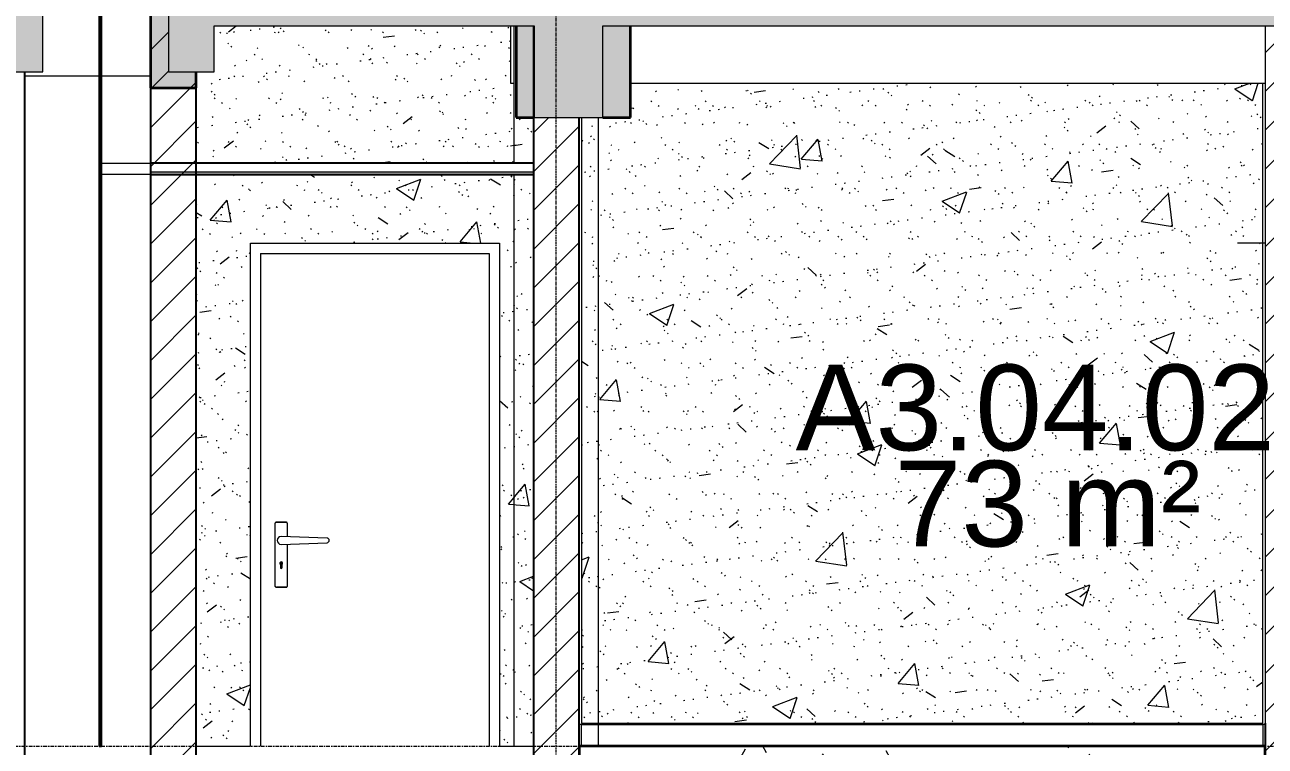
# Model space of a CAD drawing. Header units: millimetres. Extents: x 3451 to 201731, y -8641 to 35300.
# Drawn here: x 128366 to 133792, y 12400 to 15555 of the extents above; entities that cross this region are included whole.
import ezdxf

# ---------------------------------------------------------------- set-up
doc = ezdxf.new("R2010")
doc.units = ezdxf.units.MM
doc.linetypes.add('Centre', pattern=[31.75, 6.35, -4.7625, 15.875, -4.7625])
doc.linetypes.add('Grid Line', pattern=[22.225, 12.7, -3.175, 3.175, -3.175])
for name, color, linetype, lineweight in [('0-2', 50, 'Continuous', 5), ('A-AREA-IDEN', 2, 'Continuous', 9), ('A-CLNG', 13, 'Continuous', 9), ('A-CLNG-1', 13, 'Continuous', 25), ('A-CLNG-PATT-1', 13, 'Continuous', 9), ('A-DETL-GENF-1', 7, 'Continuous', 9), ('A-DETL-THIN', 151, 'Continuous', 9), ('A-DOOR', 31, 'Continuous', 9), ('A-DOOR-2', 50, 'Continuous', 18), ('A-DOOR-FRAM', 31, 'Continuous', 9), ('A-FLOR-1', 10, 'Continuous', 35), ('A-FLOR-HRAL', 11, 'Continuous', 9), ('A-FLOR-HRAL-1', 253, 'Continuous', 9), ('A-FLOR-HRAL-2', 53, 'Continuous', 18), ('A-FLOR-LEVL-2', 51, 'Centre', 9), ('A-FLOR-PATT-4', 67, 'Continuous', 9), ('A-WALL-1', 113, 'Continuous', 25), ('A-WALL-2', 250, 'Continuous', 25), ('A-WALL-3', 7, 'Continuous', 9), ('A-WALL-PATT-2', 9, 'Continuous', 9), ('A-WALL-PATT-4', 111, 'Continuous', 9), ('I-WALL', 2, 'Continuous', 9), ('I-WALL-1', 7, 'Continuous', 9), ('I-WALL-2', 2, 'Continuous', 25), ('S-BEAM-1', 12, 'Continuous', 5), ('S-BEAM-2', 10, 'Continuous', 35), ('S-BEAM-3', 7, 'Continuous', 9), ('S-COLS-1', 7, 'Continuous', 9), ('S-GRID-1', 1, 'Grid Line', 9)]:
    doc.layers.add(name, color=color, linetype=linetype, lineweight=lineweight)
doc.styles.add('Arial_1', font='arial.ttf', dxfattribs={"height": 375})
pattern_1 = [(50, (-51987.05, 14125), (1093.104, -95.634), [114.3, -1257.3]), (355, (-51987, 14125), (-211.46, 1146.34), [91.44, -1005.84]), (100.451, (-51896, 14117), (881.656, 1050.7), [97.14, -1068.54]), (46.184, (-51987, 14429.8), (1626.47, -252.26), [171.45, -1885.95]), (96.636, (-51851.5, 14408.8), (1424.42, 1484.57), [145.71, -1602.81]), (351.184, (-51987, 14429.8), (1424.43, 1484.55), [137.16, -1508.76]), (21, (-51834.65, 14353.6), (909.686, -613.59), [114.3, -1257.3]), (326, (-51834.7, 14353.6), (370.81, 1105.13), [91.44, -1005.84]), (71.451, (-51758.8, 14302.5), (1280.503, 491.53), [97.14, -1068.54]), (37.5, (-51987.05, 14125), (18.531, 507.33), [50.292, -943.356, 50.292, -970.788, -1009.65]), (37.5, (-51987.05, 14125), (18.531, 507.33), [-2014.728, 50.292, -959.358]), (7.5, (-51987.05, 14125), (400.918, 601.084), [50.292, -531.876, 50.292, -920.496, -384.81]), (7.5, (-51987.05, 14125), (400.918, 601.084), [-1552.956, 50.292, -334.518]), (327.5, (-52326.9, 14125), (813.545, -34.374), [50.292, -330.708, 50.292, -1138.428, -1577.34]), (327.5, (-52326.9, 14125), (813.545, -34.374), [-1569.72, 50.29, -1527.05]), (317.5, (-52479.3, 14125), (888.775, 152.56), [50.292, -445.008, 50.292, -739.14, -1120.14]), (317.5, (-52479.3, 14125), (888.775, 152.56), [-1284.73, 50.29, -1069.85])]
pattern_2 = [(37.5, (-51987.05, 14125), (-4.7995, 146.8239), [5.029, -110.795, 5.029, -124.511, -123.825]), (37.5, (-51987.05, 14125), (-4.7995, 146.8239), [-245.364, 5.029, -118.796]), (7.5, (-51987.05, 14125), (134.8574, 215.0472), [5.029, -57.455, 5.029, -99.365, -40.005]), (7.5, (-51987.05, 14125), (134.8574, 215.0472), [-166.878, 5.029, -34.976]), (327.5, (-52080.78, 14125), (237.2978, 0.4316), [5.029, -33.071, 5.029, -132.131, -179.07]), (327.5, (-52080.78, 14125), (237.2978, 0.4316), [-175.26, 5.029, -174.041]), (317.5, (-52080.78, 14125), (229.067, 66.8792), [5.029, -14.021, 5.029, -84.887, -102.87]), (317.5, (-52080.78, 14125), (229.067, 66.8792), [-108.966, 5.029, -97.841])]
pattern_3 = [(45, (148640.78, 14125), (-84.8528, 84.8528), [])]
pattern_4 = [(50, (148640.8, 14125), (1093.104, -95.634), [114.3, -1257.3]), (355, (148640.8, 14125), (-211.46, 1146.34), [91.44, -1005.84]), (100.451, (148731.9, 14117), (881.656, 1050.7), [97.14, -1068.54]), (46.184, (148640.8, 14429.8), (1626.475, -252.26), [171.45, -1885.95]), (96.636, (148776.3, 14408.8), (1424.42, 1484.57), [145.71, -1602.81]), (351.184, (148640.8, 14429.8), (1424.43, 1484.55), [137.16, -1508.76]), (21, (148793.2, 14353.6), (909.686, -613.59), [114.3, -1257.3]), (326, (148793.2, 14353.6), (370.81, 1105.13), [91.44, -1005.84]), (71.451, (148869, 14302.5), (1280.503, 491.53), [97.14, -1068.54]), (37.5, (148640.8, 14125), (18.531, 507.33), [50.292, -943.356, 50.292, -970.788, -1009.65]), (37.5, (148640.8, 14125), (18.531, 507.33), [-2014.728, 50.292, -959.358]), (7.5, (148640.8, 14125), (400.918, 601.084), [50.292, -531.876, 50.292, -920.496, -384.81]), (7.5, (148640.8, 14125), (400.918, 601.084), [-1552.956, 50.292, -334.518]), (327.5, (148300.93, 14125), (813.545, -34.374), [50.292, -330.708, 50.292, -1138.428, -1577.34]), (327.5, (148300.93, 14125), (813.545, -34.374), [-1569.72, 50.292, -1527.048]), (317.5, (148148.5, 14125), (888.775, 152.56), [50.292, -445.008, 50.292, -739.14, -1120.14]), (317.5, (148148.5, 14125), (888.775, 152.56), [-1284.73, 50.29, -1069.85])]
pattern_5 = [(37.5, (148640.78, 14125), (-4.7995, 146.8239), [5.029, -110.795, 5.029, -124.511, -123.825]), (37.5, (148640.78, 14125), (-4.7995, 146.8239), [-245.364, 5.029, -118.796]), (7.5, (148640.78, 14125), (134.8574, 215.0472), [5.029, -57.455, 5.029, -99.365, -40.005]), (7.5, (148640.78, 14125), (134.8574, 215.0472), [-166.878, 5.029, -34.976]), (327.5, (148547.06, 14125), (237.29776, 0.4316), [5.029, -33.071, 5.029, -132.131, -179.07]), (327.5, (148547.06, 14125), (237.29776, 0.4316), [-175.26, 5.029, -174.041]), (317.5, (148547.06, 14125), (229.067, 66.8792), [5.029, -14.021, 5.029, -84.887, -102.87]), (317.5, (148547.06, 14125), (229.067, 66.8792), [-108.966, 5.029, -97.841])]

# ---------------------------------------------------------------- blocks, each defined once
blk = doc.blocks.new('NCV_TKTC_KET CAU_rvt-2-TKCS_MẶT CẮT D')
at = {"layer": 'S-BEAM-1'}
blk.add_hatch(color=256, dxfattribs=at).paths.add_polyline_path([(-71531.7, 15280), (-71511.9, 15280), (-71511.9, 15350), (-71633.3, 15350), (-71633.3, 15730), (-71711.9, 15730), (-71711.9, 15280), (-71633.3, 15280)])
h = blk.add_hatch(color=256, dxfattribs=at)
h.paths.add_polyline_path([(-70111.9, 15150), (-70033.1, 15150), (-70033.1, 15550), (-70111.9, 15550), (-70111.9, 15391.9)])
h.paths.add_polyline_path([(-69733.1, 15150), (-69611.9, 15150), (-69611.9, 15550), (-69733.1, 15550), (-69733.1, 15391.9)])
at = {"layer": 'S-BEAM-2'}
for p, q in [((-71711.9, 15730), (-71711.9, 15280)), ((-70111.9, 15550), (-70111.9, 15150)), ((-69611.9, 15150), (-69611.9, 15550)), ((-71511.9, 15280), (-71511.9, 15350)), ((-71711.9, 15280), (-71511.9, 15280)), ((-70111.9, 15150), (-70033.1, 15150)), ((-69733.1, 15150), (-69611.9, 15150))]:
    blk.add_line(p, q, dxfattribs=at)
at = {"layer": 'S-BEAM-3'}
for p, q in [((-70136.9, 15550), (-70136.9, 15300)), ((-71936.9, 15330), (-72261.9, 15330)), ((-71711.9, 15330), (-71926.9, 15330)), ((-70136.9, 15300), (-70121.9, 15300)), ((-69611.9, 15300), (-66836.9, 15300))]:
    blk.add_line(p, q, dxfattribs=at)
at = {"layer": 'S-COLS-1'}
blk.add_line((-69761.9, 12495), (-69761.9, 12500), dxfattribs=at)
blk = doc.blocks.new('DOOR_CW_01 CANH MO-PANEL KINH - DIG_02-800x2200-CỬA NHÔM KÍNH-400864-TKCS_MẶT CẮT D')
at = {"layer": 'A-DOOR-2'}
blk.add_line((-37936.9, 7800), (-38056.9, 7800), dxfattribs=at)
blk = doc.blocks.new('Railing - Railing-916014-TKCS_MẶT CẮT D')
at = {"layer": 'A-FLOR-HRAL-1'}
for p, q in [((-69826.9, 5695), (-69751.9, 5695)), ((-69751.9, 5600), (-69751.9, 5695)), ((-69751.9, 5695), (-66846.9, 5695)), ((-66836.9, 5695), (-66846.9, 5695)), ((-66846.9, 5695), (-66846.9, 5600))]:
    blk.add_line(p, q, dxfattribs=at)
at = {"layer": 'A-FLOR-HRAL-2'}
for p, q in [((-69826.9, 5695), (-69836.9, 5695)), ((-69836.9, 5695), (-69836.9, 5600)), ((-69826.9, 5600), (-69826.9, 5695)), ((-69836.9, 5600), (-69826.9, 5600))]:
    blk.add_line(p, q, dxfattribs=at)
blk = doc.blocks.new('NCV_TKTC_TANG 3 - 4_rvt-3-TKCS_MẶT CẮT D')
at = {"layer": 'A-FLOR-PATT-4'}
h = blk.add_hatch(dxfattribs=at)
h.set_pattern_fill('FP_33', color=256, style=0, pattern_type=2)
h.set_pattern_definition([(0, (-51987.05, 14125), (609.6, 152.4), [50.292, -406.908, 50.292, -406.908, -2438.4]), (0, (-51987.05, 14125), (609.6, 152.4), [-914.4, 50.292, -864.108, 50.292, -406.908, -1066.8]), (0, (-51987.05, 14125), (609.6, 152.4), [-2286, 50.292, -254.508, 50.292, -711.708]), (120, (-51758.45, 14201.2), (-436.7823, 451.7291), [50.292, -406.908, 50.292, -2845.308]), (120, (-51758.45, 14201.2), (-436.7823, 451.7291), [-507.492, -406.908, 50.292, -864.108, -1524]), (120, (-51758.45, 14201.2), (-436.7823, 451.7291), [-1828.8, 50.292, -406.908, 50.292, -1016.508]), (120, (-51758.45, 14201.2), (-436.7823, 451.7291), [-2336.292, -254.508, 50.292, -711.708]), (240, (-51682.25, 14506), (-172.8177, -604.1291), [50.292, -406.908, 50.292, -406.908, -2438.4]), (240, (-51682.25, 14506), (-172.8177, -604.1291), [-914.4, 50.292, -864.108, 50.292, -406.908, -1066.8]), (240, (-51682.25, 14506), (-172.8177, -604.1291), [-2286, 50.292, -254.508, 50.292, -711.708])])
h.paths.add_polyline_path([(-69836.9, 12350), (-66836.9, 12350), (-66836.9, 12400), (-69836.9, 12400)])
at = {"layer": 'A-WALL-PATT-2'}
h = blk.add_hatch(dxfattribs=at)
h.set_pattern_fill('FP_32', color=256, style=0, pattern_type=2)
h.set_pattern_definition([(45, (-51987.05, 14125), (-84.8528, 84.8528), [])])
h.paths.add_polyline_path([(-66736.9, 12350), (-66736.9, 15550), (-66836.9, 15550), (-66836.9, 12350)])
h = blk.add_hatch(dxfattribs=at)
h.set_pattern_fill('FP_35', color=256, style=0, pattern_type=2)
h.set_pattern_definition(pattern_1)
h.paths.add_polyline_path([(-69572.5, 12500), (-66846.9, 12500), (-66846.9, 15300), (-69611.9, 15300), (-69611.9, 15150), (-69751.9, 15150), (-69751.9, 12500)])
h = blk.add_hatch(dxfattribs=at)
h.set_pattern_fill('FP_36', color=256, style=0, pattern_type=2)
h.set_pattern_definition(pattern_2)
h.paths.add_polyline_path([(-69572.5, 12500), (-66846.9, 12500), (-66846.9, 15300), (-69611.9, 15300), (-69611.9, 15150), (-69751.9, 15150), (-69751.9, 12500)])
h = blk.add_hatch(dxfattribs=at)
h.set_pattern_fill('FP_35', color=256, style=0, pattern_type=2)
h.set_pattern_definition(pattern_1)
h.paths.add_polyline_path([(-69751.9, 12500), (-69751.9, 15150), (-69826.9, 15150), (-69826.9, 12500)])
h = blk.add_hatch(dxfattribs=at)
h.set_pattern_fill('FP_36', color=256, style=0, pattern_type=2)
h.set_pattern_definition(pattern_2)
h.paths.add_polyline_path([(-69751.9, 12500), (-69751.9, 15150), (-69826.9, 15150), (-69826.9, 12500)])
at = {"layer": 'A-FLOR-1'}
for p, q in [((-66836.9, 12400), (-69836.9, 12400)), ((-69836.9, 12400), (-69836.9, 12350)), ((-66836.9, 12350), (-66836.9, 12400))]:
    blk.add_line(p, q, dxfattribs=at)
at = {"layer": 'A-WALL-2'}
blk.add_line((-66836.9, 12500), (-66836.9, 12350), dxfattribs=at)
at = {"layer": 'A-WALL-3'}
blk.add_line((-66836.9, 15550), (-66836.9, 12500), dxfattribs=at)
at = {"layer": 'I-WALL-1'}
for p, q in [((-66846.9, 12500), (-66846.9, 15300)), ((-69826.9, 15150), (-69826.9, 12500)), ((-69751.9, 12500), (-69751.9, 15150)), ((-69826.9, 12500), (-69751.9, 12500)), ((-69751.9, 12500), (-66846.9, 12500))]:
    blk.add_line(p, q, dxfattribs=at)
at = {"layer": 'A-DOOR'}
blk.add_blockref('DOOR_CW_01 CANH MO-PANEL KINH - DIG_02-800x2200-CỬA NHÔM KÍNH-400864-TKCS_MẶT CẮT D', (-28900, 6800), dxfattribs=at)
at = {"layer": 'A-FLOR-HRAL'}
blk.add_blockref('Railing - Railing-916014-TKCS_MẶT CẮT D', (0, 6800), dxfattribs=at)
blk = doc.blocks.new('FD_05 - FD_05-1000x2200mm-V389-TKCS_MẶT CẮT D')
at = {"layer": 'A-DOOR'}
for p, q in [((-71167.8, 6572.5), (-71167.8, 6302.5)), ((-71120.3, 6580), (-71160.3, 6580)), ((-71160.3, 6580), (-71120.3, 6580)), ((-71112.8, 6516.5), (-71112.8, 6572.5)), ((-70939.9, 6510), (-71140.3, 6517.5)), ((-71140.3, 6482.5), (-70939.9, 6490)), ((-71112.8, 6302.5), (-71112.8, 6483.5)), ((-71141, 6397), (-71141, 6403)), ((-71139.6, 6403), (-71139.6, 6397)), ((-71143.8, 6395.1), (-71143.8, 6381.2)), ((-71136.8, 6381.2), (-71136.8, 6395.1)), ((-71160.3, 6295), (-71120.3, 6295)), ((-71120.3, 6295), (-71160.3, 6295))]:
    blk.add_line(p, q, dxfattribs=at)
at = {"layer": 'A-DOOR', "flags": 128}
for points in [[(-71160.3, 6580), (-71160.6, 6580), (-71160.9, 6580), (-71161.2, 6579.9), (-71161.5, 6579.9), (-71161.8, 6579.9), (-71162.1, 6579.8), (-71162.4, 6579.7), (-71162.7, 6579.6), (-71163, 6579.5), (-71163.2, 6579.4), (-71163.5, 6579.3), (-71163.8, 6579.2), (-71164, 6579), (-71164.3, 6578.9), (-71164.5, 6578.7), (-71164.8, 6578.5), (-71165, 6578.3), (-71165.3, 6578.1), (-71165.5, 6577.9), (-71165.7, 6577.7), (-71165.9, 6577.5), (-71166.1, 6577.3), (-71166.3, 6577), (-71166.5, 6576.8), (-71166.6, 6576.6), (-71166.8, 6576.3), (-71166.9, 6576), (-71167.1, 6575.8), (-71167.2, 6575.5), (-71167.3, 6575.2), (-71167.4, 6574.9), (-71167.5, 6574.7), (-71167.6, 6574.4), (-71167.6, 6574.1), (-71167.7, 6573.8), (-71167.7, 6573.5), (-71167.8, 6573.2), (-71167.8, 6572.9), (-71167.8, 6572.6), (-71167.8, 6572.5)], [(-71112.8, 6572.5), (-71112.8, 6572.8), (-71112.8, 6573.1), (-71112.9, 6573.4), (-71112.9, 6573.7), (-71113, 6574), (-71113, 6574.3), (-71113.1, 6574.6), (-71113.2, 6574.9), (-71113.3, 6575.1), (-71113.4, 6575.4), (-71113.5, 6575.7), (-71113.7, 6576), (-71113.8, 6576.2), (-71114, 6576.5), (-71114.1, 6576.7), (-71114.3, 6577), (-71114.5, 6577.2), (-71114.7, 6577.4), (-71114.9, 6577.7), (-71115.1, 6577.9), (-71115.3, 6578.1), (-71115.5, 6578.3), (-71115.8, 6578.5), (-71116, 6578.6), (-71116.3, 6578.8), (-71116.5, 6579), (-71116.8, 6579.1), (-71117, 6579.3), (-71117.3, 6579.4), (-71117.6, 6579.5), (-71117.9, 6579.6), (-71118.2, 6579.7), (-71118.4, 6579.8), (-71118.7, 6579.8), (-71119, 6579.9), (-71119.3, 6579.9), (-71119.6, 6580), (-71119.9, 6580), (-71120.2, 6580), (-71120.3, 6580)], [(-71167.8, 6302.5), (-71167.8, 6302.2), (-71167.8, 6301.9), (-71167.8, 6301.6), (-71167.7, 6301.3), (-71167.7, 6301), (-71167.6, 6300.7), (-71167.5, 6300.4), (-71167.4, 6300.1), (-71167.3, 6299.9), (-71167.2, 6299.6), (-71167.1, 6299.3), (-71167, 6299), (-71166.8, 6298.8), (-71166.7, 6298.5), (-71166.5, 6298.3), (-71166.3, 6298), (-71166.1, 6297.8), (-71165.9, 6297.6), (-71165.7, 6297.3), (-71165.5, 6297.1), (-71165.3, 6296.9), (-71165.1, 6296.7), (-71164.9, 6296.5), (-71164.6, 6296.4), (-71164.4, 6296.2), (-71164.1, 6296), (-71163.8, 6295.9), (-71163.6, 6295.7), (-71163.3, 6295.6), (-71163, 6295.5), (-71162.7, 6295.4), (-71162.5, 6295.3), (-71162.2, 6295.2), (-71161.9, 6295.2), (-71161.6, 6295.1), (-71161.3, 6295.1), (-71161, 6295), (-71160.7, 6295), (-71160.4, 6295), (-71160.3, 6295)], [(-71120.3, 6295), (-71120, 6295), (-71119.7, 6295), (-71119.4, 6295.1), (-71119.1, 6295.1), (-71118.8, 6295.1), (-71118.5, 6295.2), (-71118.3, 6295.3), (-71118, 6295.4), (-71117.7, 6295.5), (-71117.4, 6295.6), (-71117.1, 6295.7), (-71116.9, 6295.8), (-71116.6, 6296), (-71116.3, 6296.1), (-71116.1, 6296.3), (-71115.8, 6296.5), (-71115.6, 6296.7), (-71115.4, 6296.9), (-71115.1, 6297.1), (-71114.9, 6297.3), (-71114.7, 6297.5), (-71114.5, 6297.7), (-71114.3, 6298), (-71114.2, 6298.2), (-71114, 6298.5), (-71113.8, 6298.7), (-71113.7, 6299), (-71113.6, 6299.2), (-71113.4, 6299.5), (-71113.3, 6299.8), (-71113.2, 6300.1), (-71113.1, 6300.4), (-71113, 6300.7), (-71113, 6300.9), (-71112.9, 6301.2), (-71112.9, 6301.5), (-71112.8, 6301.8), (-71112.8, 6302.1), (-71112.8, 6302.4), (-71112.8, 6302.5)]]:
    blk.add_lwpolyline(points, dxfattribs=at)
at = {"layer": 'A-DOOR'}
for centre, radius, start, end in [((-71160.3, 6572.5), 7.5, 150, 180), ((-71160.3, 6572.5), 7.5, 90, 120), ((-71120.3, 6572.5), 7.5, 60, 90), ((-71120.3, 6572.5), 7.5, 0, 30), ((-71140.3, 6500), 17.5, 90, 180), ((-71140.3, 6500), 17.5, 180, 270), ((-70940.3, 6500), 10, 0, 87.8544), ((-70940.3, 6500), 10, 272.1456, 0), ((-71140.3, 6400), 6, 305.6853, 234.3147), ((-71140.3, 6403), 0.7, 0, 180), ((-71140.3, 6403), 0.7, 0, 180), ((-71140.3, 6381.2), 3.5, 180, 0), ((-71140.3, 6397), 0.7, 180, 0), ((-71140.3, 6397), 0.7, 180, 0), ((-71160.3, 6302.5), 7.5, 180, 210), ((-71160.3, 6302.5), 7.5, 240, 270), ((-71120.3, 6302.5), 7.52, 270, 300), ((-71120.3, 6302.5), 7.52, 330, 0)]:
    blk.add_arc(centre, radius, start, end, dxfattribs=at)
at = {"layer": 'A-DOOR-FRAM'}
for p, q in [((-71230.3, 7755), (-71230.3, 5600)), ((-71230.3, 7755), (-70230.3, 7755)), ((-70230.3, 7755), (-70230.3, 5600))]:
    blk.add_line(p, q, dxfattribs=at)

msp = doc.modelspace()

# ---------------------------------------------------------------- hatches: boundary and pattern name
at = {"layer": 'A-CLNG-PATT-1'}
h = msp.add_hatch(dxfattribs=at)
h.set_pattern_fill('FP_41', color=256, style=0, pattern_type=2)
h.set_pattern_definition([(0, (148640.78, 14125), (1219.2, 304.8), [50.292, -864.108, 50.292, -864.108, -4876.8]), (0, (148640.78, 14125), (1219.2, 304.8), [-1828.8, 50.292, -1778.508, 50.292, -864.108, -2133.6]), (0, (148640.78, 14125), (1219.2, 304.8), [-4572, 50.292, -559.308, 50.292, -1473.708]), (120, (149097.98, 14277.4), (-873.5645, 903.458), [50.292, -864.108, 50.292, -5740.908]), (120, (149097.98, 14277.4), (-873.5645, 903.458), [-964.692, -864.108, 50.292, -1778.508, -3048]), (120, (149097.98, 14277.4), (-873.5645, 903.458), [-3657.6, 50.292, -864.108, 50.292, -2083.308]), (120, (149097.98, 14277.4), (-873.5645, 903.458), [-4622.292, -559.308, 50.292, -1473.708]), (240, (149250.38, 14887), (-345.6355, -1208.258), [50.292, -864.108, 50.292, -5740.908]), (240, (149250.38, 14887), (-345.6355, -1208.258), [-964.692, -864.108, 50.292, -1778.508, -3048]), (240, (149250.38, 14887), (-345.6355, -1208.258), [-3657.6, 50.292, -864.108, 50.292, -2083.308]), (240, (149250.38, 14887), (-345.6355, -1208.258), [-4622.292, -559.308, 50.292, -1473.708])])
h.paths.add_polyline_path([(166974.2, 14900), (167090.9, 14900), (167090.9, 14910), (165090.5, 14910), (165090.5, 14900), (165668.1, 14900)])
h.paths.add_polyline_path([(129096.1, 14900), (130592.5, 14900), (130592.5, 14910), (128915.9, 14910), (128915.9, 14900)])
h.paths.add_polyline_path([(151465.9, 14900), (154890.5, 14900), (154890.5, 14910), (151465.9, 14910)])
at = {"layer": 'A-DETL-GENF-1'}
h = msp.add_hatch(color=256, dxfattribs=at)
h.paths.add_polyline_path([(160692.2, 15150), (160692.2, 15550), (167092.5, 15550), (167092.5, 15300), (167692.5, 15300), (167692.5, 15550), (171492.9, 15550), (171492.9, 15350), (171692.9, 15350), (171692.9, 15550), (175790.9, 15550), (175790.9, 15150), (176090.9, 15150), (176090.9, 15750), (151265.9, 15750), (151265.9, 15350), (151467.6, 15350), (151467.6, 15550), (154892.5, 15550), (154892.5, 15350), (155092.5, 15350), (155092.5, 15550), (156090.8, 15550), (156090.8, 15150), (156392.5, 15150), (156392.5, 15550), (160390.5, 15550), (160390.5, 15150), (160443.5, 15150)])
h.paths.add_polyline_path([(122694.6, 15150), (122694.6, 15750), (122392.5, 15750), (122392.5, 15150)])
h.paths.add_polyline_path([(130594.7, 15150), (130894.7, 15150), (130894.7, 15550), (135595.5, 15550), (135595.5, 15350), (135794.6, 15350), (135794.6, 15550), (138744.6, 15550), (138744.6, 15150), (139044.6, 15150), (139044.6, 15550), (143794.6, 15550), (143794.6, 15350), (143994.6, 15350), (143994.6, 15550), (146969.9, 15550), (146969.9, 15150), (147269.9, 15150), (147269.9, 15550), (148965.9, 15550), (148965.9, 15350), (149165.9, 15351.3), (149165.9, 15750), (128994.6, 15750), (128994.6, 15350), (129194.6, 15350), (129194.6, 15550), (130594.7, 15550), (130594.7, 15391.9)])
h.paths.add_polyline_path([(128444.5, 15350), (128443, 15750), (126628.8, 15750), (126628.8, 15350), (126828.8, 15350), (126828.8, 15550), (128244.5, 15550), (128244.5, 15350)])
at = {"layer": 'A-WALL-PATT-4'}
h = msp.add_hatch(dxfattribs=at)
h.set_pattern_fill('FP_40', color=256, style=0, pattern_type=2)
h.set_pattern_definition([(45, (148640.78, 14125), (-79.5495, 79.5495), [])])
h.paths.add_polyline_path([(128700.9, 12400), (128700.9, 15800), (128690.9, 15800), (128690.9, 12400)])
h = msp.add_hatch(dxfattribs=at)
h.set_pattern_fill('FP_35', color=256, style=0, pattern_type=2)
h.set_pattern_definition(pattern_4)
h.paths.add_polyline_path([(129115.9, 12400), (129352.5, 12400), (129352.5, 14600), (130442.5, 14600), (130442.5, 12400), (130505.9, 12400), (130505.9, 14900), (129115.9, 14900), (129115.9, 12924.4)])
h.paths.add_polyline_path([(129749.2, 14950), (130505.9, 14950), (130505.9, 15300), (130490.9, 15300), (130490.9, 15550), (129194.6, 15550), (129194.6, 15350), (129115.9, 15350), (129115.9, 14950), (129710.8, 14950)])
h.paths.add_polyline_path([(128738.9, 15730), (128994.6, 15730), (128994.6, 15750), (128700.9, 15750), (128700.9, 15730)])
h.paths.add_polyline_path([(129115.9, 15780), (130505.9, 15780), (130505.9, 15800), (129115.9, 15800)])
h = msp.add_hatch(dxfattribs=at)
h.set_pattern_fill('FP_36', color=256, style=0, pattern_type=2)
h.set_pattern_definition(pattern_5)
h.paths.add_polyline_path([(129115.9, 12400), (129352.5, 12400), (129352.5, 14600), (130442.5, 14600), (130442.5, 12400), (130505.9, 12400), (130505.9, 14900), (129115.9, 14900), (129115.9, 12924.4)])
h.paths.add_polyline_path([(129749.2, 14950), (130505.9, 14950), (130505.9, 15300), (130490.9, 15300), (130490.9, 15550), (129194.6, 15550), (129194.6, 15350), (129115.9, 15350), (129115.9, 14950), (129710.8, 14950)])
h.paths.add_polyline_path([(128738.9, 15730), (128994.6, 15730), (128994.6, 15750), (128700.9, 15750), (128700.9, 15730)])
h.paths.add_polyline_path([(129115.9, 15780), (130505.9, 15780), (130505.9, 15800), (129115.9, 15800)])
h = msp.add_hatch(dxfattribs=at)
h.set_pattern_fill('FP_35', color=256, style=0, pattern_type=2)
h.set_pattern_definition(pattern_4)
h.paths.add_polyline_path([(130505.9, 12400), (130515.9, 12400), (130515.9, 14900), (130505.9, 14900), (130505.9, 12924.4)])
h.paths.add_polyline_path([(130505.9, 14950), (130515.9, 14950), (130515.9, 15550), (130505.9, 15550), (130505.9, 15150)])
h.paths.add_polyline_path([(130515.9, 15780), (130515.9, 15800), (130505.9, 15800), (130505.9, 15780)])
h = msp.add_hatch(dxfattribs=at)
h.set_pattern_fill('FP_36', color=256, style=0, pattern_type=2)
h.set_pattern_definition(pattern_5)
h.paths.add_polyline_path([(130505.9, 12400), (130515.9, 12400), (130515.9, 14900), (130505.9, 14900), (130505.9, 12924.4)])
h.paths.add_polyline_path([(130505.9, 14950), (130515.9, 14950), (130515.9, 15550), (130505.9, 15550), (130505.9, 15150)])
h.paths.add_polyline_path([(130515.9, 15780), (130515.9, 15800), (130505.9, 15800), (130505.9, 15780)])
h = msp.add_hatch(dxfattribs=at)
h.set_pattern_fill('FP_35', color=256, style=0, pattern_type=2)
h.set_pattern_definition(pattern_4)
h.paths.add_polyline_path([(130590.9, 12400), (130589.9, 14900), (130515.9, 14900), (130515.9, 12400), (130582.6, 12400)])
h.paths.add_polyline_path([(130515.9, 14950), (130590.9, 14950), (130590.7, 15150), (130515.9, 15150)])
h.paths.add_polyline_path([(130515.9, 15780), (130590.9, 15780), (130590.9, 15800), (130515.9, 15800)])
h = msp.add_hatch(dxfattribs=at)
h.set_pattern_fill('FP_36', color=256, style=0, pattern_type=2)
h.set_pattern_definition(pattern_5)
h.paths.add_polyline_path([(130590.9, 12400), (130589.9, 14900), (130515.9, 14900), (130515.9, 12400), (130582.6, 12400)])
h.paths.add_polyline_path([(130515.9, 14950), (130590.9, 14950), (130590.7, 15150), (130515.9, 15150)])
h.paths.add_polyline_path([(130515.9, 15780), (130590.9, 15780), (130590.9, 15800), (130515.9, 15800)])
h = msp.add_hatch(dxfattribs=at)
h.set_pattern_fill('FP_32', color=256, style=0, pattern_type=2)
h.set_pattern_definition(pattern_3)
h.paths.add_polyline_path([(129096.1, 12350), (129115.9, 12350), (129115.9, 15350), (128994.6, 15350), (128994.6, 15600), (128915.9, 15600), (128915.9, 12350), (128994.6, 12350)])
h = msp.add_hatch(dxfattribs=at)
h.set_pattern_fill('FP_32', color=256, style=0, pattern_type=2)
h.set_pattern_definition(pattern_3)
h.paths.add_polyline_path([(130728.8, 12350), (130790.9, 12350), (130790.9, 15150), (130594.7, 15150), (130594.7, 15550), (130590.9, 15550), (130590.9, 12350)])

# ---------------------------------------------------------------- linework, layer by layer
at = {"layer": 'A-CLNG'}
for p, q in [((128700.9, 14950), (128915.9, 14950)), ((128915.9, 14900), (128700.9, 14900)), ((130592.5, 14910), (128915.9, 14910))]:
    msp.add_line(p, q, dxfattribs=at)
at = {"layer": 'A-CLNG-1'}
for p, q in [((130592.5, 14950), (128915.9, 14950)), ((130592.5, 14900), (130592.5, 14950)), ((128915.9, 14900), (130592.5, 14900))]:
    msp.add_line(p, q, dxfattribs=at)
at = {"layer": 'A-DETL-THIN'}
for p, q in [((128444.5, 15350), (128444.5, 15750)), ((128994.6, 15750), (128994.6, 15350)), ((129194.6, 15350), (129194.6, 15550)), ((129194.6, 15550), (130594.7, 15550)), ((130594.7, 15550), (130594.7, 15150)), ((130894.7, 15150), (130894.7, 15550)), ((130894.7, 15550), (135595.5, 15550)), ((128244.5, 15350), (128444.5, 15350)), ((128994.6, 15350), (129194.6, 15350)), ((130594.7, 15150), (130894.7, 15150))]:
    msp.add_line(p, q, dxfattribs=at)
at = {"layer": 'A-FLOR-LEVL-2'}
msp.add_line((106972.4, 12400), (198239.7, 12400), dxfattribs=at)
at = {"layer": 'A-WALL-1'}
for p, q in [((128915.9, 15600), (128915.9, 12350)), ((130590.9, 15550), (130590.9, 12350)), ((128365.9, 12350), (128365.9, 15350)), ((129115.9, 12350), (129115.9, 15350)), ((130790.9, 12350), (130790.9, 15150))]:
    msp.add_line(p, q, dxfattribs=at)
at = {"layer": 'I-WALL'}
for p, q in [((130505.9, 14950), (130505.9, 15550)), ((130505.9, 12400), (130505.9, 14900)), ((129352.5, 12400), (129352.5, 14600)), ((129352.5, 14600), (130442.5, 14600)), ((130442.5, 14600), (130442.5, 12400)), ((129115.9, 12400), (129352.5, 12400)), ((130442.5, 12400), (130582.6, 12400))]:
    msp.add_line(p, q, dxfattribs=at)
at = {"layer": 'I-WALL-2'}
for p, q in [((128690.9, 15800), (128690.9, 12400)), ((128700.9, 12400), (128700.9, 15800)), ((128690.9, 12400), (128700.9, 12400))]:
    msp.add_line(p, q, dxfattribs=at)
at = {"layer": 'S-GRID-1'}
msp.add_line((130690.9, -3541.4), (130690.9, 30542.5), dxfattribs=at)

# ---------------------------------------------------------------- block references
at = {"layer": '0-2'}
for name in ['NCV_TKTC_KET CAU_rvt-2-TKCS_MẶT CẮT D', 'NCV_TKTC_TANG 3 - 4_rvt-3-TKCS_MẶT CẮT D']:
    msp.add_blockref(name, (200627.8, 0), dxfattribs=at)
at = {"layer": 'A-DOOR'}
msp.add_blockref('FD_05 - FD_05-1000x2200mm-V389-TKCS_MẶT CẮT D', (200627.8, 6800), dxfattribs=at)

# ---------------------------------------------------------------- texts
at = {"layer": 'A-AREA-IDEN', "char_height": 375, "line_spacing_factor": 0.936439, "style": 'Arial_1'}
for s, insert, width, attachment_point in [('\\pt7.5,15,22.5,30,37.5,45,52.5,60,67.5,75,82.5,90,97.5,105,112.5,120,127.5,135,142.5,150,157.5,165,172.5,180,187.5,195,202.5,210,217.5,225,232.5,240;A3.04.02', (132786.1, 13688.7), 2094, 8), ('\\pt7.5,15,22.5,30,37.5,45,52.5,60,67.5,75,82.5,90,97.5,105,112.5,120,127.5,135,142.5,150,157.5,165,172.5,180,187.5,195,202.5,210,217.5,225,232.5,240;73 m²', (132840.5, 13458.2), 1359, 5)]:
    msp.add_mtext(s, dxfattribs=dict(at, insert=insert, width=width, attachment_point=attachment_point))

doc.saveas('drawing.dxf')
